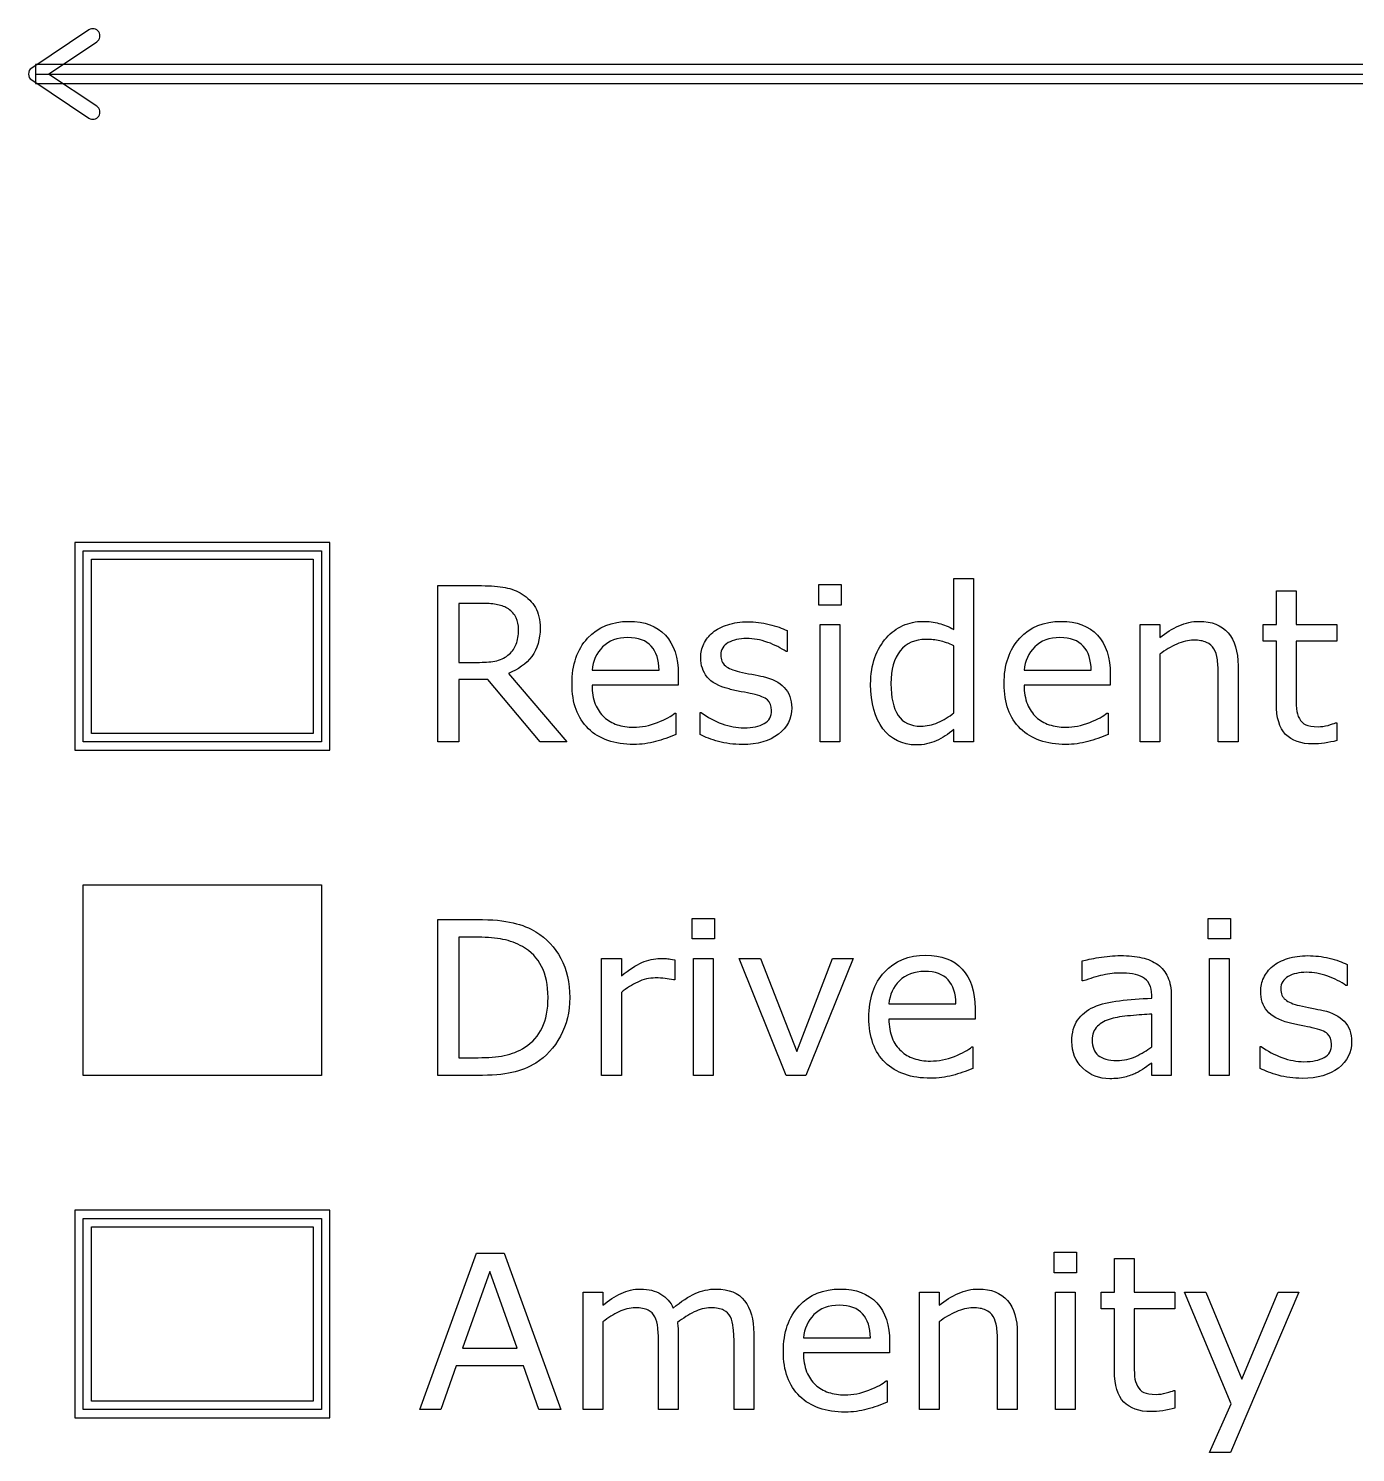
# Model space of a CAD drawing. Extents: x -13 to 750, y 12 to 2314.
# Drawn here: x 43.7 to 99.4, y 1756.1 to 1815.8 of the extents above; entities that cross this region are included whole.
import ezdxf

# ---------------------------------------------------------------- set-up
doc = ezdxf.new("R2010")
doc.units = 0
doc.layers.get('0').update_dxf_attribs({"linetype": 'CONTINUOUS'})

msp = doc.modelspace()

# ---------------------------------------------------------------- linework, layer by layer
at = {"color": 7}
for points in [[(46.234375, 1815.73961), (43.833984, 1814.14)], [(46.566411, 1812.5404), (44.541016, 1813.89), (46.566406, 1815.23961)], [(44, 1813.89), (268, 1813.89)], [(43.833984, 1813.64), (46.234375, 1812.04039)], [(66.292969, 1785.89), (65.163574, 1785.89), (62.975098, 1788.49156), (61.749023, 1788.49156), (61.749023, 1785.89), (60.878906, 1785.89), (60.878906, 1792.43346), (62.711426, 1792.43346)], [(82.526367, 1790.60093), (82.526367, 1792.72788), (83.352539, 1792.72788), (83.352539, 1785.89)], [(96.052734, 1787.494), (96.052734, 1790.10436), (95.494629, 1790.10436), (95.494629, 1790.79869), (96.052734, 1790.79869), (96.052734, 1792.20934), (96.878906, 1792.20934), (96.878906, 1790.79869), (98.583984, 1790.79869), (98.583984, 1790.10436), (96.878906, 1790.10436), (96.878906, 1787.86754)], [(62.772949, 1791.68635), (61.749023, 1791.68635), (61.749023, 1789.21662), (62.62793, 1789.21662)], [(75.525883, 1790.54822), (75.525883, 1789.66492), (75.481933, 1789.66492)], [(91.166017, 1789.55506), (91.166017, 1785.89), (90.339845, 1785.89), (90.339845, 1790.79869), (91.166017, 1790.79869), (91.166017, 1790.25377)], [(82.526367, 1787.0985), (82.526367, 1789.91539)], [(63.832031, 1788.75084), (66.292969, 1785.89)], [(67.343262, 1788.89146), (70.155762, 1788.89146)], [(70.959956, 1788.70689), (70.959961, 1788.25865)], [(85.470703, 1788.89146), (88.283203, 1788.89146)], [(89.087406, 1788.70689), (89.087402, 1788.25865)], [(94.444336, 1785.89), (93.618164, 1785.89), (93.618164, 1788.68492)], [(94.444337, 1789.07604), (94.444336, 1785.89)], [(70.959961, 1788.25865), (67.343262, 1788.25865)], [(89.087402, 1788.25865), (85.470703, 1788.25865)], [(70.819336, 1787.08971), (70.863276, 1787.08971), (70.863276, 1786.18883)], [(71.882812, 1786.18443), (71.882812, 1787.11168), (71.926762, 1787.11168)], [(88.946777, 1787.08971), (88.990727, 1787.08971), (88.990727, 1786.18883)], [(83.352539, 1785.89), (82.526367, 1785.89), (82.526367, 1786.40416)], [(98.540041, 1786.67659), (98.583991, 1786.67659), (98.583984, 1785.9339)], [(62.53125, 1771.89), (60.878906, 1771.89), (60.878906, 1778.43346), (62.513672, 1778.43346)], [(62.566406, 1777.68642), (61.749023, 1777.68642), (61.749023, 1772.6371), (62.566406, 1772.6371)], [(68.573735, 1775.37488), (68.573735, 1771.89), (67.747564, 1771.89), (67.747564, 1776.79869), (68.573735, 1776.79869), (68.573735, 1776.07359)], [(70.810552, 1776.74599), (70.810547, 1775.89783)], [(87.953613, 1775.85392), (87.909663, 1775.85392), (87.909663, 1776.69327)], [(99.019038, 1776.54822), (99.019038, 1775.66492), (98.975098, 1775.66492)], [(70.810547, 1775.89783), (70.766607, 1775.89783)], [(79.797363, 1774.89146), (82.609863, 1774.89146)], [(90.823242, 1775.13317), (90.823242, 1775.26062)], [(91.645015, 1775.22109), (91.64502, 1771.89)], [(83.414066, 1774.70689), (83.414062, 1774.25865)], [(90.823242, 1773.0985), (90.823242, 1774.4652)], [(83.414062, 1774.25865), (79.797363, 1774.25865)], [(95.375977, 1772.18443), (95.375977, 1773.11168), (95.419917, 1773.11168)], [(83.273437, 1773.08971), (83.317387, 1773.08971), (83.317387, 1772.18883)], [(91.64502, 1771.89), (90.823242, 1771.89), (90.823242, 1772.41295)], [(89.263184, 1759.494), (89.263184, 1762.10436), (88.705078, 1762.10436), (88.705078, 1762.79869), (89.263184, 1762.79869), (89.263184, 1764.20934), (90.089355, 1764.20934), (90.089355, 1762.79869), (91.794434, 1762.79869), (91.794434, 1762.10436), (90.089355, 1762.10436), (90.089355, 1759.86754)], [(67.791516, 1761.55506), (67.791516, 1757.89), (66.965344, 1757.89), (66.965344, 1762.79869), (67.791516, 1762.79869), (67.791516, 1762.25377)], [(81.906739, 1761.55506), (81.906739, 1757.89), (81.080567, 1757.89), (81.080567, 1762.79869), (81.906739, 1762.79869), (81.906739, 1762.25377)], [(70.959971, 1761.03211), (70.959971, 1757.89), (70.133799, 1757.89), (70.133799, 1760.68492)], [(74.128418, 1757.89), (73.302246, 1757.89), (73.302246, 1760.68492)], [(74.12843, 1761.07604), (74.128418, 1757.89)], [(76.211426, 1760.89146), (79.023926, 1760.89146)], [(79.82812, 1760.70689), (79.828125, 1760.25865)], [(85.185059, 1757.89), (84.358887, 1757.89), (84.358887, 1760.68492)], [(85.18506, 1761.07604), (85.185059, 1757.89)], [(79.828125, 1760.25865), (76.211426, 1760.25865)], [(79.6875, 1759.08971), (79.73144, 1759.08971), (79.73144, 1758.18883)], [(91.750489, 1758.67659), (91.794439, 1758.67659), (91.794434, 1757.9339)]]:
    msp.add_lwpolyline(points, dxfattribs=at)
for points in [[(46.23437, 1815.73963)], [(44, 1814.29039), (44, 1813.48961), (268, 1813.48961), (268, 1814.29039)], [(45.650391, 1794.23961), (45.650391, 1785.54039), (56.349609, 1785.54039), (56.349609, 1794.23961)], [(46, 1793.89), (56, 1793.89), (56, 1785.89), (46, 1785.89)], [(46.349609, 1793.54039), (55.650391, 1793.54039), (55.650391, 1786.23961), (46.349609, 1786.23961)], [(77.789062, 1791.62047), (76.857422, 1791.62047), (76.857422, 1792.4774), (77.789062, 1792.4774)], [(64.258301, 1790.5921)], [(77.736328, 1785.89), (76.910156, 1785.89), (76.910156, 1790.79869), (77.736328, 1790.79869)], [(75.719237, 1787.30504)], [(82.526367, 1787.09847)], [(46, 1779.89), (56, 1779.89), (56, 1771.89), (46, 1771.89)], [(72.476074, 1777.62049), (71.544434, 1777.62049), (71.544434, 1778.47742), (72.476074, 1778.47742)], [(94.123535, 1777.62047), (93.191895, 1777.62047), (93.191895, 1778.4774), (94.123535, 1778.4774)], [(72.42334, 1771.89), (71.597168, 1771.89), (71.597168, 1776.79869), (72.42334, 1776.79869)], [(78.303223, 1776.79869), (76.316895, 1771.89), (75.486328, 1771.89), (73.513184, 1776.79869), (74.409668, 1776.79869), (75.930176, 1772.89195), (77.4375, 1776.79869)], [(94.070801, 1771.89), (93.244629, 1771.89), (93.244629, 1776.79869), (94.070801, 1776.79869)], [(65.497559, 1775.16836)], [(66.407227, 1775.15514)], [(90.823242, 1773.09852)], [(99.212402, 1773.30504)], [(45.650391, 1766.23961), (45.650391, 1757.54039), (56.349609, 1757.54039), (56.349609, 1766.23961)], [(46, 1765.89), (56, 1765.89), (56, 1757.89), (46, 1757.89)], [(46.349609, 1765.54039), (55.650391, 1765.54039), (55.650391, 1758.23961), (46.349609, 1758.23961)], [(66.038086, 1757.89), (65.11084, 1757.89), (64.469238, 1759.71373), (61.63916, 1759.71373), (60.997559, 1757.89), (60.114258, 1757.89), (62.496094, 1764.43346), (63.65625, 1764.43346)], [(87.663574, 1763.62047), (86.731934, 1763.62047), (86.731934, 1764.4774), (87.663574, 1764.4774)], [(64.201172, 1760.4608), (63.054199, 1763.6732), (61.902832, 1760.4608)], [(87.61084, 1757.89), (86.784668, 1757.89), (86.784668, 1762.79869), (87.61084, 1762.79869)], [(96.993164, 1762.79864), (94.12793, 1756.0794), (93.244629, 1756.0794), (94.158691, 1758.12725), (92.203125, 1762.79864), (93.099609, 1762.79864), (94.606934, 1759.15997), (96.127441, 1762.79864)]]:
    msp.add_lwpolyline(points, close=True, dxfattribs=at)
for points in [[(46.459784, 1815.783832), (46.381757, 1815.799587), (46.300668, 1815.783686), (46.23437, 1815.73963)], [(46.650386, 1815.65563), (46.606376, 1815.721959), (46.53781, 1815.768077), (46.459784, 1815.783832)], [(46.694599, 1815.430219), (46.71035, 1815.508246), (46.694445, 1815.589334), (46.650386, 1815.65563)], [(46.566406, 1815.23961), (46.632733, 1815.283623), (46.678848, 1815.352191), (46.694599, 1815.430219)], [(43.833984, 1814.14), (43.750204, 1814.084408), (43.69984, 1813.990546), (43.69984, 1813.89)], [(43.69984, 1813.89), (43.69984, 1813.789454), (43.750204, 1813.695592), (43.833984, 1813.64)], [(46.694599, 1812.349796), (46.678848, 1812.427821), (46.632735, 1812.496387), (46.566411, 1812.5404)], [(46.234375, 1812.04039), (46.300673, 1811.996334), (46.381762, 1811.980433), (46.459789, 1811.996188)], [(46.459789, 1811.996188), (46.537815, 1812.011943), (46.606381, 1812.058061), (46.650391, 1812.12439)], [(46.650391, 1812.12439), (46.694447, 1812.190685), (46.71035, 1812.271771), (46.694599, 1812.349796)], [(62.711426, 1792.43346), (63.106933, 1792.43346), (63.436523, 1792.407093), (63.700195, 1792.35436)], [(63.700195, 1792.35436), (63.963867, 1792.30456), (64.201172, 1792.213737), (64.412109, 1792.08189)], [(63.383789, 1791.63365), (63.210938, 1791.668783), (63.007324, 1791.68635), (62.772949, 1791.68635)], [(63.832031, 1791.45787), (63.706054, 1791.54283), (63.55664, 1791.601423), (63.383789, 1791.63365)], [(64.412109, 1792.08189), (64.649414, 1791.932477), (64.833984, 1791.743513), (64.96582, 1791.515)], [(64.157227, 1791.08873), (64.092774, 1791.235217), (63.984375, 1791.358263), (63.832031, 1791.45787)], [(64.258301, 1790.59215), (64.258301, 1790.77965), (64.22461, 1790.945177), (64.157227, 1791.08873)], [(64.96582, 1791.515), (65.100586, 1791.289413), (65.167969, 1791.002303), (65.167969, 1790.65367)], [(64.161621, 1789.98126), (64.226074, 1790.142393), (64.258301, 1790.346007), (64.258301, 1790.5921)], [(65.167969, 1790.65367), (65.167969, 1790.18199), (65.049317, 1789.786483), (64.812012, 1789.46715)], [(67.158686, 1790.2274), (67.598139, 1790.69908), (68.175288, 1790.93492), (68.890132, 1790.93492)], [(68.890132, 1790.93492), (69.552241, 1790.93492), (70.062007, 1790.74156), (70.419429, 1790.35484)], [(72.027836, 1789.99012), (72.112797, 1790.168827), (72.240238, 1790.328493), (72.41016, 1790.46912)], [(72.41016, 1790.46912), (72.574223, 1790.606813), (72.782231, 1790.715213), (73.034184, 1790.79432)], [(73.034184, 1790.79432), (73.289067, 1790.876347), (73.573246, 1790.91736), (73.886723, 1790.91736)], [(73.886723, 1790.91736), (74.179692, 1790.91736), (74.47559, 1790.88074), (74.774418, 1790.8075)], [(74.774418, 1790.8075), (75.076176, 1790.737187), (75.326664, 1790.65076), (75.525883, 1790.54822)], [(79.691895, 1790.24938), (79.891114, 1790.472033), (80.122559, 1790.641953), (80.38623, 1790.75914)], [(80.38623, 1790.75914), (80.652832, 1790.876327), (80.928223, 1790.93492), (81.212402, 1790.93492)], [(81.212402, 1790.93492), (81.470215, 1790.93492), (81.69873, 1790.907087), (81.897949, 1790.85142)], [(81.897949, 1790.85142), (82.097168, 1790.798687), (82.30664, 1790.71519), (82.526367, 1790.60093)], [(85.286137, 1790.2274), (85.72559, 1790.69908), (86.302738, 1790.93492), (87.017582, 1790.93492)], [(87.017582, 1790.93492), (87.679691, 1790.93492), (88.189457, 1790.74156), (88.546879, 1790.35484)], [(91.166017, 1790.25377), (91.423829, 1790.467637), (91.69043, 1790.63463), (91.965821, 1790.75475)], [(91.965821, 1790.75475), (92.241212, 1790.874863), (92.523927, 1790.93492), (92.813966, 1790.93492)], [(92.813966, 1790.93492), (93.344239, 1790.93492), (93.748536, 1790.775253), (94.026856, 1790.45592)], [(94.026856, 1790.45592), (94.305177, 1790.13658), (94.444337, 1789.67662), (94.444337, 1789.07604)], [(63.871582, 1789.55938), (64.003418, 1789.682427), (64.100098, 1789.823053), (64.161621, 1789.98126)], [(66.503901, 1788.31578), (66.503901, 1789.118513), (66.722163, 1789.75572), (67.158686, 1790.2274)], [(67.787109, 1789.86266), (67.526367, 1789.601913), (67.378418, 1789.27818), (67.343262, 1788.89146)], [(68.846191, 1790.25377), (68.403808, 1790.25377), (68.050781, 1790.1234), (67.787109, 1789.86266)], [(69.826172, 1789.89781), (69.612305, 1790.135117), (69.285644, 1790.25377), (68.846191, 1790.25377)], [(70.155762, 1788.89146), (70.152829, 1789.32506), (70.042965, 1789.66051), (69.826172, 1789.89781)], [(70.419429, 1790.35484), (70.77978, 1789.968127), (70.959956, 1789.41881), (70.959956, 1788.70689)], [(71.904789, 1789.41883), (71.904789, 1789.620977), (71.945805, 1789.811407), (72.027836, 1789.99012)], [(73.060546, 1790.04285), (72.852538, 1789.928597), (72.748534, 1789.75721), (72.748534, 1789.52869)], [(73.825194, 1790.21863), (73.523437, 1790.21863), (73.268554, 1790.160037), (73.060546, 1790.04285)], [(74.71289, 1790.05604), (74.411132, 1790.164433), (74.115233, 1790.21863), (73.825194, 1790.21863)], [(75.481933, 1789.66492), (75.270995, 1789.820193), (75.014647, 1789.950567), (74.71289, 1790.05604)], [(79.208496, 1789.41881), (79.328613, 1789.744003), (79.489746, 1790.02086), (79.691895, 1790.24938)], [(81.353027, 1790.17903), (80.890136, 1790.17903), (80.529785, 1790.017897), (80.271973, 1789.69563)], [(81.928711, 1790.12193), (81.75293, 1790.159997), (81.561035, 1790.17903), (81.353027, 1790.17903)], [(82.526367, 1789.91539), (82.303711, 1790.014997), (82.104492, 1790.083843), (81.928711, 1790.12193)], [(84.631352, 1788.31578), (84.631352, 1789.118513), (84.849614, 1789.75572), (85.286137, 1790.2274)], [(85.914551, 1789.86266), (85.653808, 1789.601913), (85.505859, 1789.27818), (85.470703, 1788.89146)], [(86.973633, 1790.25377), (86.53125, 1790.25377), (86.178223, 1790.1234), (85.914551, 1789.86266)], [(87.953613, 1789.89781), (87.739746, 1790.135117), (87.413086, 1790.25377), (86.973633, 1790.25377)], [(88.283203, 1788.89146), (88.28027, 1789.32506), (88.170406, 1789.66051), (87.953613, 1789.89781)], [(88.546879, 1790.35484), (88.90723, 1789.968127), (89.087406, 1789.41881), (89.087406, 1788.70689)], [(91.873536, 1789.98133), (91.627443, 1789.870003), (91.391603, 1789.727913), (91.166017, 1789.55506)], [(92.581056, 1790.14832), (92.35547, 1790.14832), (92.11963, 1790.092657), (91.873536, 1789.98133)], [(93.117188, 1790.05602), (92.979493, 1790.117553), (92.800783, 1790.14832), (92.581056, 1790.14832)], [(93.433595, 1789.78355), (93.360352, 1789.906603), (93.254883, 1789.997427), (93.117188, 1790.05602)], [(62.62793, 1789.21662), (62.903321, 1789.21662), (63.143555, 1789.240053), (63.348633, 1789.28692)], [(63.348633, 1789.28692), (63.553711, 1789.33672), (63.728027, 1789.42754), (63.871582, 1789.55938)], [(64.812012, 1789.46715), (64.574707, 1789.150743), (64.248047, 1788.911973), (63.832031, 1788.75084)], [(72.172856, 1788.60145), (71.994145, 1788.824103), (71.904789, 1789.096563), (71.904789, 1789.41883)], [(72.748534, 1789.52869), (72.748534, 1789.326543), (72.811522, 1789.1742), (72.937499, 1789.07166)], [(79.032715, 1788.30699), (79.032715, 1788.72301), (79.091309, 1789.093617), (79.208496, 1789.41881)], [(80.271973, 1789.69563), (80.01416, 1789.37337), (79.885254, 1788.91634), (79.885254, 1788.32454)], [(93.578614, 1789.31773), (93.552247, 1789.51695), (93.503908, 1789.672223), (93.433595, 1789.78355)], [(93.618164, 1788.68492), (93.618164, 1788.910507), (93.604981, 1789.121443), (93.578614, 1789.31773)], [(72.937499, 1789.07166), (73.060546, 1788.96912), (73.259764, 1788.885623), (73.535155, 1788.82117)], [(73.535155, 1788.82117), (73.687499, 1788.786037), (73.857421, 1788.75088), (74.044921, 1788.7157)], [(74.044921, 1788.7157), (74.23535, 1788.680567), (74.393553, 1788.648333), (74.51953, 1788.619)], [(67.189448, 1786.43492), (66.732417, 1786.877307), (66.503901, 1787.50426), (66.503901, 1788.31578)], [(67.343262, 1788.25865), (67.343262, 1787.956897), (67.388672, 1787.693227), (67.479492, 1787.46764)], [(73.091313, 1788.10047), (72.660648, 1788.21473), (72.354496, 1788.381723), (72.172856, 1788.60145)], [(73.605473, 1787.98621), (73.417973, 1788.021343), (73.246586, 1788.05943), (73.091313, 1788.10047)], [(74.51953, 1788.619), (74.903319, 1788.531113), (75.199218, 1788.380237), (75.407226, 1788.16637)], [(75.407226, 1788.16637), (75.615233, 1787.94957), (75.719237, 1787.66246), (75.719237, 1787.30504)], [(79.546875, 1786.43053), (79.204102, 1786.881703), (79.032715, 1787.50719), (79.032715, 1788.30699)], [(79.885254, 1788.32454), (79.885254, 1787.741533), (79.984863, 1787.297687), (80.184082, 1786.993)], [(85.316899, 1786.43492), (84.859868, 1786.877307), (84.631352, 1787.50426), (84.631352, 1788.31578)], [(85.470703, 1788.25865), (85.470703, 1787.956897), (85.516113, 1787.693227), (85.606934, 1787.46764)], [(67.479492, 1787.46764), (67.570313, 1787.24498), (67.694824, 1787.061873), (67.853027, 1786.91832)], [(74.066899, 1787.89391), (73.949711, 1787.920243), (73.795902, 1787.95101), (73.605473, 1787.98621)], [(74.7085, 1787.63902), (74.597172, 1787.738633), (74.383305, 1787.823597), (74.066899, 1787.89391)], [(74.875492, 1787.19957), (74.875492, 1787.39293), (74.819828, 1787.539413), (74.7085, 1787.63902)], [(85.606934, 1787.46764), (85.697754, 1787.24498), (85.822266, 1787.061873), (85.980469, 1786.91832)], [(96.443848, 1786.19762), (96.183105, 1786.467147), (96.052734, 1786.899273), (96.052734, 1787.494)], [(96.878906, 1787.86754), (96.878906, 1787.609727), (96.884766, 1787.407577), (96.896486, 1787.26109)], [(67.853027, 1786.91832), (68.005371, 1786.777693), (68.185547, 1786.672223), (68.393555, 1786.60191)], [(70.094238, 1786.6942), (70.434082, 1786.828967), (70.675781, 1786.960803), (70.819336, 1787.08971)], [(71.926762, 1787.11168), (72.187504, 1786.915393), (72.477543, 1786.758653), (72.796879, 1786.64146)], [(74.567875, 1786.64586), (74.772953, 1786.763047), (74.875492, 1786.947617), (74.875492, 1787.19957)], [(75.719238, 1787.30504), (75.719238, 1786.8568), (75.533203, 1786.489123), (75.161133, 1786.20201)], [(80.184082, 1786.993), (80.383301, 1786.69124), (80.702637, 1786.54036), (81.14209, 1786.54036)], [(81.854004, 1786.69417), (82.094238, 1786.799637), (82.318359, 1786.934403), (82.526367, 1787.09847)], [(85.980469, 1786.91832), (86.132812, 1786.777693), (86.312988, 1786.672223), (86.520996, 1786.60191)], [(88.22168, 1786.6942), (88.561523, 1786.828967), (88.803222, 1786.960803), (88.946777, 1787.08971)], [(96.896486, 1787.26109), (96.908206, 1787.117537), (96.949222, 1786.982773), (97.019533, 1786.8568)], [(97.019533, 1786.8568), (97.083986, 1786.739613), (97.171877, 1786.653187), (97.283205, 1786.59752)], [(69.096675, 1785.77574), (68.282222, 1785.77574), (67.646479, 1785.995467), (67.189448, 1786.43492)], [(68.393555, 1786.60191), (68.604492, 1786.531603), (68.835938, 1786.49645), (69.087891, 1786.49645)], [(69.087891, 1786.49645), (69.421875, 1786.49645), (69.757324, 1786.562367), (70.094238, 1786.6942)], [(72.796879, 1786.64146), (73.116215, 1786.527207), (73.422367, 1786.47008), (73.715336, 1786.47008)], [(73.715336, 1786.47008), (74.078617, 1786.47008), (74.362797, 1786.528673), (74.567875, 1786.64586)], [(80.944336, 1785.75377), (80.358399, 1785.75377), (79.892578, 1785.979357), (79.546875, 1786.43053)], [(81.14209, 1786.54036), (81.376465, 1786.54036), (81.613769, 1786.59163), (81.854004, 1786.69417)], [(82.526367, 1786.40416), (82.289062, 1786.19908), (82.041504, 1786.039413), (81.783691, 1785.92516)], [(87.224125, 1785.77574), (86.409672, 1785.77574), (85.77393, 1785.995467), (85.316899, 1786.43492)], [(86.520996, 1786.60191), (86.731933, 1786.531603), (86.963379, 1786.49645), (87.215332, 1786.49645)], [(87.215332, 1786.49645), (87.549317, 1786.49645), (87.884766, 1786.562367), (88.22168, 1786.6942)], [(97.283205, 1786.59752), (97.397463, 1786.544787), (97.570315, 1786.51842), (97.80176, 1786.51842)], [(97.80176, 1786.51842), (97.936525, 1786.51842), (98.07715, 1786.537453), (98.223635, 1786.57552)], [(98.223635, 1786.57552), (98.370119, 1786.61652), (98.475588, 1786.65021), (98.540041, 1786.67659)], [(70.010737, 1785.89439), (69.720698, 1785.81529), (69.416011, 1785.77574), (69.096675, 1785.77574)], [(70.863276, 1786.18883), (70.584956, 1786.071643), (70.300776, 1785.973497), (70.010737, 1785.89439)], [(72.643066, 1785.89879), (72.341309, 1785.986683), (72.087891, 1786.081897), (71.882812, 1786.18443)], [(73.64502, 1785.77135), (73.281739, 1785.77135), (72.947754, 1785.81383), (72.643066, 1785.89879)], [(75.161133, 1786.20201), (74.791992, 1785.914903), (74.286621, 1785.77135), (73.64502, 1785.77135)], [(81.783691, 1785.92516), (81.525879, 1785.8109), (81.246094, 1785.75377), (80.944336, 1785.75377)], [(88.138188, 1785.89439), (87.848149, 1785.81529), (87.543461, 1785.77574), (87.224125, 1785.77574)], [(88.990727, 1786.18883), (88.712406, 1786.071643), (88.428227, 1785.973497), (88.138188, 1785.89439)], [(97.586426, 1785.79332), (97.085449, 1785.79332), (96.70459, 1785.928087), (96.443848, 1786.19762)], [(98.074219, 1785.83282), (97.892578, 1785.806487), (97.729981, 1785.79332), (97.586426, 1785.79332)], [(98.583984, 1785.9339), (98.428711, 1785.8929), (98.258789, 1785.859207), (98.074219, 1785.83282)], [(62.513672, 1778.43346), (63.152344, 1778.43346), (63.65918, 1778.386583), (64.03418, 1778.29283)], [(64.03418, 1778.29283), (64.412109, 1778.20201), (64.731445, 1778.076033), (64.992187, 1777.9149)], [(64.992187, 1777.9149), (65.4375, 1777.63658), (65.784668, 1777.265977), (66.033691, 1776.80309)], [(63.60791, 1777.59852), (63.317871, 1777.65712), (62.970703, 1777.68642), (62.566406, 1777.68642)], [(64.429687, 1777.29529), (64.171875, 1777.441777), (63.897949, 1777.542853), (63.60791, 1777.59852)], [(65.229492, 1776.46473), (65.050781, 1776.81629), (64.78418, 1777.093143), (64.429687, 1777.29529)], [(66.033691, 1776.80309), (66.282715, 1776.340197), (66.407227, 1775.79088), (66.407227, 1775.15514)], [(69.439458, 1776.6317), (69.691411, 1776.743027), (69.947759, 1776.79869), (70.208501, 1776.79869)], [(70.208501, 1776.79869), (70.352056, 1776.79869), (70.45606, 1776.79429), (70.520513, 1776.78549)], [(70.520513, 1776.78549), (70.584966, 1776.77949), (70.681646, 1776.766323), (70.810552, 1776.74599)], [(79.612797, 1776.2274), (80.05225, 1776.69908), (80.629399, 1776.93492), (81.344242, 1776.93492)], [(81.344242, 1776.93492), (82.006351, 1776.93492), (82.516117, 1776.74156), (82.873539, 1776.35484)], [(87.909663, 1776.69327), (88.070796, 1776.737203), (88.303706, 1776.785543), (88.608393, 1776.83829)], [(88.608393, 1776.83829), (88.913081, 1776.891023), (89.213374, 1776.91739), (89.509272, 1776.91739)], [(89.509272, 1776.91739), (89.854975, 1776.91739), (90.155268, 1776.88809), (90.410151, 1776.82949)], [(90.410151, 1776.82949), (90.667964, 1776.773823), (90.89062, 1776.677143), (91.07812, 1776.53945)], [(95.903315, 1776.46912), (96.067378, 1776.606813), (96.275386, 1776.715213), (96.527339, 1776.79432)], [(96.527339, 1776.79432), (96.782222, 1776.876347), (97.066401, 1776.91736), (97.379878, 1776.91736)], [(97.379878, 1776.91736), (97.672847, 1776.91736), (97.968745, 1776.88074), (98.267573, 1776.8075)], [(98.267573, 1776.8075), (98.569331, 1776.737187), (98.819819, 1776.65076), (99.019038, 1776.54822)], [(65.497559, 1775.16834), (65.497559, 1775.681033), (65.408203, 1776.113163), (65.229492, 1776.46473)], [(68.573735, 1776.07359), (68.90186, 1776.337263), (69.190435, 1776.5233), (69.439458, 1776.6317)], [(78.958012, 1774.31578), (78.958012, 1775.118513), (79.176274, 1775.75572), (79.612797, 1776.2274)], [(81.300293, 1776.25377), (80.85791, 1776.25377), (80.504883, 1776.1234), (80.241211, 1775.86266)], [(82.280273, 1775.89781), (82.066406, 1776.135117), (81.739746, 1776.25377), (81.300293, 1776.25377)], [(82.873539, 1776.35484), (83.23389, 1775.968127), (83.414066, 1775.41881), (83.414066, 1774.70689)], [(88.779785, 1776.10001), (88.513184, 1776.044343), (88.237793, 1775.962313), (87.953613, 1775.85392)], [(89.504883, 1776.18791), (89.288086, 1776.18791), (89.046386, 1776.15861), (88.779785, 1776.10001)], [(90.019043, 1776.15271), (89.85498, 1776.176177), (89.683594, 1776.18791), (89.504883, 1776.18791)], [(90.440918, 1776.01647), (90.323731, 1776.083857), (90.183106, 1776.12927), (90.019043, 1776.15271)], [(91.07812, 1776.53945), (91.26269, 1776.40469), (91.403315, 1776.230373), (91.499995, 1776.0165)], [(95.520991, 1775.99012), (95.605952, 1776.168827), (95.733393, 1776.328493), (95.903315, 1776.46912)], [(97.318359, 1776.21863), (97.016602, 1776.21863), (96.761719, 1776.160037), (96.553711, 1776.04285)], [(98.206055, 1776.05604), (97.904297, 1776.164433), (97.608398, 1776.21863), (97.318359, 1776.21863)], [(69.259282, 1775.80994), (69.021977, 1775.698613), (68.793462, 1775.553593), (68.573735, 1775.37488)], [(69.997564, 1775.98133), (69.742681, 1775.98133), (69.496587, 1775.9242), (69.259282, 1775.80994)], [(70.406255, 1775.95933), (70.291997, 1775.973997), (70.155767, 1775.98133), (69.997564, 1775.98133)], [(70.766607, 1775.89783), (70.64356, 1775.927097), (70.523442, 1775.947597), (70.406255, 1775.95933)], [(80.241211, 1775.86266), (79.980469, 1775.601913), (79.83252, 1775.27818), (79.797363, 1774.89146)], [(82.609863, 1774.89146), (82.60693, 1775.32506), (82.497066, 1775.66051), (82.280273, 1775.89781)], [(90.722168, 1775.72644), (90.657715, 1775.849487), (90.563965, 1775.946163), (90.440918, 1776.01647)], [(90.823242, 1775.26062), (90.823242, 1775.44812), (90.789551, 1775.603393), (90.722168, 1775.72644)], [(91.499995, 1776.0165), (91.596675, 1775.802633), (91.645015, 1775.537497), (91.645015, 1775.22109)], [(95.397944, 1775.41883), (95.397944, 1775.620977), (95.43896, 1775.811407), (95.520991, 1775.99012)], [(96.553711, 1776.04285), (96.345703, 1775.928597), (96.241699, 1775.75721), (96.241699, 1775.52869)], [(96.241699, 1775.52869), (96.241699, 1775.326543), (96.304687, 1775.1742), (96.430664, 1775.07166)], [(98.975098, 1775.66492), (98.76416, 1775.820193), (98.507812, 1775.950567), (98.206055, 1776.05604)], [(65.251465, 1773.89395), (65.415528, 1774.23379), (65.497559, 1774.658593), (65.497559, 1775.16836)], [(66.407227, 1775.15514), (66.407227, 1774.560413), (66.276856, 1774.02135), (66.016113, 1773.53795)], [(88.397461, 1774.75964), (88.696289, 1774.891473), (89.055176, 1774.98083), (89.474121, 1775.02771)], [(89.474121, 1775.02771), (89.893066, 1775.074577), (90.342773, 1775.10973), (90.823242, 1775.13317)], [(95.666011, 1774.60145), (95.4873, 1774.824103), (95.397944, 1775.096563), (95.397944, 1775.41883)], [(96.430664, 1775.07166), (96.553711, 1774.96912), (96.752929, 1774.885623), (97.02832, 1774.82117)], [(79.643559, 1772.43492), (79.186528, 1772.877307), (78.958012, 1773.50426), (78.958012, 1774.31578)], [(87.711914, 1774.21472), (87.873047, 1774.446167), (88.101562, 1774.627807), (88.397461, 1774.75964)], [(89.931152, 1774.3993), (89.591309, 1774.370033), (89.321778, 1774.327553), (89.122559, 1774.27186)], [(90.823242, 1774.4652), (90.571289, 1774.450533), (90.273925, 1774.428567), (89.931152, 1774.3993)], [(96.584468, 1774.10047), (96.153804, 1774.21473), (95.847652, 1774.381723), (95.666011, 1774.60145)], [(97.02832, 1774.82117), (97.180664, 1774.786037), (97.350586, 1774.75088), (97.538086, 1774.7157)], [(97.538086, 1774.7157), (97.728515, 1774.680567), (97.886718, 1774.648333), (98.012695, 1774.619)], [(98.012695, 1774.619), (98.396484, 1774.531113), (98.692383, 1774.380237), (98.900391, 1774.16637)], [(64.521973, 1773.07217), (64.847168, 1773.280177), (65.090332, 1773.554103), (65.251465, 1773.89395)], [(79.797363, 1774.25865), (79.797363, 1773.956897), (79.842773, 1773.693227), (79.933594, 1773.46764)], [(87.474609, 1773.31384), (87.474609, 1773.685907), (87.553711, 1773.9862), (87.711914, 1774.21472)], [(88.546875, 1773.95545), (88.40039, 1773.814823), (88.327148, 1773.62), (88.327148, 1773.37098)], [(89.122559, 1774.27186), (88.885254, 1774.204473), (88.69336, 1774.099003), (88.546875, 1773.95545)], [(97.098628, 1773.98621), (96.911128, 1774.021343), (96.739741, 1774.05943), (96.584468, 1774.10047)], [(97.560054, 1773.89391), (97.442866, 1773.920243), (97.289057, 1773.95101), (97.098628, 1773.98621)], [(98.201655, 1773.63902), (98.090327, 1773.738633), (97.87646, 1773.823597), (97.560054, 1773.89391)], [(98.900391, 1774.16637), (99.108398, 1773.94957), (99.212402, 1773.66246), (99.212402, 1773.30504)], [(66.016113, 1773.53795), (65.758301, 1773.05455), (65.414063, 1772.67955), (64.983398, 1772.41295)], [(79.933594, 1773.46764), (80.024414, 1773.24498), (80.148926, 1773.061873), (80.307129, 1772.91832)], [(87.936035, 1772.19323), (87.628418, 1772.486203), (87.474609, 1772.85974), (87.474609, 1773.31384)], [(88.327148, 1773.37098), (88.327148, 1773.089727), (88.412109, 1772.877323), (88.582031, 1772.73377)], [(90.155273, 1772.68982), (90.395508, 1772.80408), (90.618164, 1772.940313), (90.823242, 1773.09852)], [(95.419917, 1773.11168), (95.680659, 1772.915393), (95.970698, 1772.758653), (96.290034, 1772.64146)], [(98.06103, 1772.64586), (98.266108, 1772.763047), (98.368647, 1772.947617), (98.368647, 1773.19957)], [(98.368647, 1773.19957), (98.368647, 1773.39293), (98.312983, 1773.539413), (98.201655, 1773.63902)], [(99.212402, 1773.30504), (99.212402, 1772.8568), (99.026367, 1772.489123), (98.654297, 1772.20201)], [(62.566406, 1772.6371), (62.985351, 1772.6371), (63.350098, 1772.667867), (63.660645, 1772.7294)], [(63.660645, 1772.7294), (63.974121, 1772.790933), (64.26123, 1772.90519), (64.521973, 1773.07217)], [(80.307129, 1772.91832), (80.459473, 1772.777693), (80.639649, 1772.672223), (80.847656, 1772.60191)], [(80.847656, 1772.60191), (81.058593, 1772.531603), (81.290039, 1772.49645), (81.541992, 1772.49645)], [(81.541992, 1772.49645), (81.875977, 1772.49645), (82.211426, 1772.562367), (82.54834, 1772.6942)], [(82.54834, 1772.6942), (82.888183, 1772.828967), (83.129882, 1772.960803), (83.273437, 1773.08971)], [(88.582031, 1772.73377), (88.751953, 1772.593143), (89.01123, 1772.52283), (89.359863, 1772.52283)], [(89.359863, 1772.52283), (89.649902, 1772.52283), (89.915039, 1772.578493), (90.155273, 1772.68982)], [(96.290034, 1772.64146), (96.60937, 1772.527207), (96.915522, 1772.47008), (97.208491, 1772.47008)], [(97.208491, 1772.47008), (97.571772, 1772.47008), (97.855952, 1772.528673), (98.06103, 1772.64586)], [(63.981445, 1772.01305), (63.615234, 1771.931017), (63.131836, 1771.89), (62.53125, 1771.89)], [(64.983398, 1772.41295), (64.68457, 1772.228377), (64.350586, 1772.095077), (63.981445, 1772.01305)], [(81.550785, 1771.77574), (80.736332, 1771.77574), (80.10059, 1771.995467), (79.643559, 1772.43492)], [(83.317387, 1772.18883), (83.039066, 1772.071643), (82.754887, 1771.973497), (82.464848, 1771.89439)], [(89.061035, 1771.75378), (88.618652, 1771.75378), (88.243652, 1771.900263), (87.936035, 1772.19323)], [(90.164062, 1771.99107), (90.026367, 1771.92369), (89.868164, 1771.868027), (89.689453, 1771.82408)], [(90.524414, 1772.20201), (90.401367, 1772.114123), (90.28125, 1772.04381), (90.164062, 1771.99107)], [(90.823242, 1772.41295), (90.75, 1772.36315), (90.650391, 1772.292837), (90.524414, 1772.20201)], [(96.13623, 1771.89879), (95.834473, 1771.986683), (95.581055, 1772.081897), (95.375977, 1772.18443)], [(97.138184, 1771.77135), (96.774903, 1771.77135), (96.440918, 1771.81383), (96.13623, 1771.89879)], [(98.654297, 1772.20201), (98.285156, 1771.914903), (97.779785, 1771.77135), (97.138184, 1771.77135)], [(82.464848, 1771.89439), (82.174809, 1771.81529), (81.870121, 1771.77574), (81.550785, 1771.77574)], [(89.689453, 1771.82408), (89.510742, 1771.777213), (89.30127, 1771.75378), (89.061035, 1771.75378)], [(67.791516, 1762.25377), (68.049329, 1762.467637), (68.305676, 1762.63463), (68.560559, 1762.75475)], [(68.560559, 1762.75475), (68.818372, 1762.874863), (69.092297, 1762.93492), (69.382336, 1762.93492)], [(69.382336, 1762.93492), (69.716321, 1762.93492), (69.999036, 1762.864607), (70.230481, 1762.72398)], [(70.230481, 1762.72398), (70.464856, 1762.58336), (70.639172, 1762.388537), (70.75343, 1762.13951)], [(70.75343, 1762.13951), (71.087415, 1762.420763), (71.392102, 1762.622913), (71.667492, 1762.74596)], [(71.667492, 1762.74596), (71.942883, 1762.871933), (72.237316, 1762.93492), (72.550793, 1762.93492)], [(72.550793, 1762.93492), (73.089856, 1762.93492), (73.486828, 1762.770857), (73.741711, 1762.44273)], [(73.741711, 1762.44273), (73.999524, 1762.117537), (74.12843, 1761.661973), (74.12843, 1761.07604)], [(76.02685, 1762.2274), (76.466303, 1762.69908), (77.043452, 1762.93492), (77.758296, 1762.93492)], [(77.758296, 1762.93492), (78.420405, 1762.93492), (78.930171, 1762.74156), (79.287593, 1762.35484)], [(79.287593, 1762.35484), (79.647944, 1761.968127), (79.82812, 1761.41881), (79.82812, 1760.70689)], [(81.906739, 1762.25377), (82.164552, 1762.467637), (82.431153, 1762.63463), (82.706544, 1762.75475)], [(82.706544, 1762.75475), (82.981935, 1762.874863), (83.264649, 1762.93492), (83.554688, 1762.93492)], [(83.554688, 1762.93492), (84.084962, 1762.93492), (84.489259, 1762.775253), (84.767579, 1762.45592)], [(84.767579, 1762.45592), (85.0459, 1762.13658), (85.18506, 1761.67662), (85.18506, 1761.07604)], [(68.468274, 1761.98133), (68.242688, 1761.870003), (68.017102, 1761.727913), (67.791516, 1761.55506)], [(69.149426, 1762.14832), (68.92384, 1762.14832), (68.696789, 1762.092657), (68.468274, 1761.98133)], [(69.694348, 1762.05162), (69.568371, 1762.116087), (69.386731, 1762.14832), (69.149426, 1762.14832)], [(69.984387, 1761.77037), (69.917004, 1761.89635), (69.820325, 1761.9901), (69.694348, 1762.05162)], [(70.103039, 1761.30016), (70.085459, 1761.496447), (70.045908, 1761.653183), (69.984387, 1761.77037)], [(71.623537, 1761.97254), (71.392092, 1761.85828), (71.160646, 1761.711797), (70.929201, 1761.53309)], [(72.317873, 1762.14832), (72.086428, 1762.14832), (71.854982, 1762.089727), (71.623537, 1761.97254)], [(72.862795, 1762.05162), (72.736818, 1762.116087), (72.555178, 1762.14832), (72.317873, 1762.14832)], [(73.152834, 1761.76598), (73.085451, 1761.891953), (72.988772, 1761.987167), (72.862795, 1762.05162)], [(73.271486, 1761.29576), (73.253906, 1761.492053), (73.214355, 1761.648793), (73.152834, 1761.76598)], [(75.372065, 1760.31578), (75.372065, 1761.118513), (75.590327, 1761.75572), (76.02685, 1762.2274)], [(76.655273, 1761.86266), (76.394531, 1761.601913), (76.246582, 1761.27818), (76.211426, 1760.89146)], [(77.714355, 1762.25377), (77.271972, 1762.25377), (76.918945, 1762.1234), (76.655273, 1761.86266)], [(78.694336, 1761.89781), (78.480469, 1762.135117), (78.153808, 1762.25377), (77.714355, 1762.25377)], [(79.023926, 1760.89146), (79.020993, 1761.32506), (78.911129, 1761.66051), (78.694336, 1761.89781)], [(82.614259, 1761.98133), (82.368165, 1761.870003), (82.132325, 1761.727913), (81.906739, 1761.55506)], [(83.321778, 1762.14832), (83.096192, 1762.14832), (82.860352, 1762.092657), (82.614259, 1761.98133)], [(83.857911, 1762.05602), (83.720216, 1762.117553), (83.541505, 1762.14832), (83.321778, 1762.14832)], [(84.174317, 1761.78355), (84.101075, 1761.906603), (83.995606, 1761.997427), (83.857911, 1762.05602)], [(84.319337, 1761.31773), (84.29297, 1761.51695), (84.24463, 1761.672223), (84.174317, 1761.78355)], [(70.133799, 1760.68492), (70.133799, 1760.90172), (70.123546, 1761.1068), (70.103039, 1761.30016)], [(70.929201, 1761.53309), (70.937988, 1761.465703), (70.945311, 1761.3866), (70.951171, 1761.29578)], [(70.951171, 1761.29578), (70.957038, 1761.207893), (70.959971, 1761.120003), (70.959971, 1761.03211)], [(73.302246, 1760.68492), (73.302246, 1760.89586), (73.291993, 1761.099473), (73.271486, 1761.29576)], [(84.358887, 1760.68492), (84.358887, 1760.910507), (84.345704, 1761.121443), (84.319337, 1761.31773)], [(76.057612, 1758.43492), (75.600581, 1758.877307), (75.372065, 1759.50426), (75.372065, 1760.31578)], [(76.211426, 1760.25865), (76.211426, 1759.956897), (76.256836, 1759.693227), (76.347656, 1759.46764)], [(76.347656, 1759.46764), (76.438477, 1759.24498), (76.562988, 1759.061873), (76.721191, 1758.91832)], [(89.654297, 1758.19762), (89.393555, 1758.467147), (89.263184, 1758.899273), (89.263184, 1759.494)], [(90.089355, 1759.86754), (90.089355, 1759.609727), (90.095215, 1759.407577), (90.106935, 1759.26109)], [(76.721191, 1758.91832), (76.873535, 1758.777693), (77.053711, 1758.672223), (77.261719, 1758.60191)], [(78.962402, 1758.6942), (79.302246, 1758.828967), (79.543945, 1758.960803), (79.6875, 1759.08971)], [(90.106935, 1759.26109), (90.118655, 1759.117537), (90.15967, 1758.982773), (90.229981, 1758.8568)], [(90.229981, 1758.8568), (90.294434, 1758.739613), (90.382325, 1758.653187), (90.493653, 1758.59752)], [(77.964839, 1757.77574), (77.150386, 1757.77574), (76.514643, 1757.995467), (76.057612, 1758.43492)], [(77.261719, 1758.60191), (77.472656, 1758.531603), (77.704102, 1758.49645), (77.956055, 1758.49645)], [(77.956055, 1758.49645), (78.290039, 1758.49645), (78.625488, 1758.562367), (78.962402, 1758.6942)], [(79.73144, 1758.18883), (79.45312, 1758.071643), (79.16894, 1757.973497), (78.878901, 1757.89439)], [(90.796875, 1757.79332), (90.295898, 1757.79332), (89.915039, 1757.928087), (89.654297, 1758.19762)], [(90.493653, 1758.59752), (90.607911, 1758.544787), (90.780763, 1758.51842), (91.012208, 1758.51842)], [(91.012208, 1758.51842), (91.146973, 1758.51842), (91.287598, 1758.537453), (91.434083, 1758.57552)], [(91.434083, 1758.57552), (91.580568, 1758.61652), (91.686036, 1758.65021), (91.750489, 1758.67659)], [(78.878901, 1757.89439), (78.588862, 1757.81529), (78.284175, 1757.77574), (77.964839, 1757.77574)], [(91.284668, 1757.83282), (91.103027, 1757.806487), (90.94043, 1757.79332), (90.796875, 1757.79332)], [(91.794434, 1757.9339), (91.63916, 1757.8929), (91.469238, 1757.859207), (91.284668, 1757.83282)]]:
    msp.add_open_spline(points, degree=3, dxfattribs=at)

doc.saveas('drawing.dxf')
